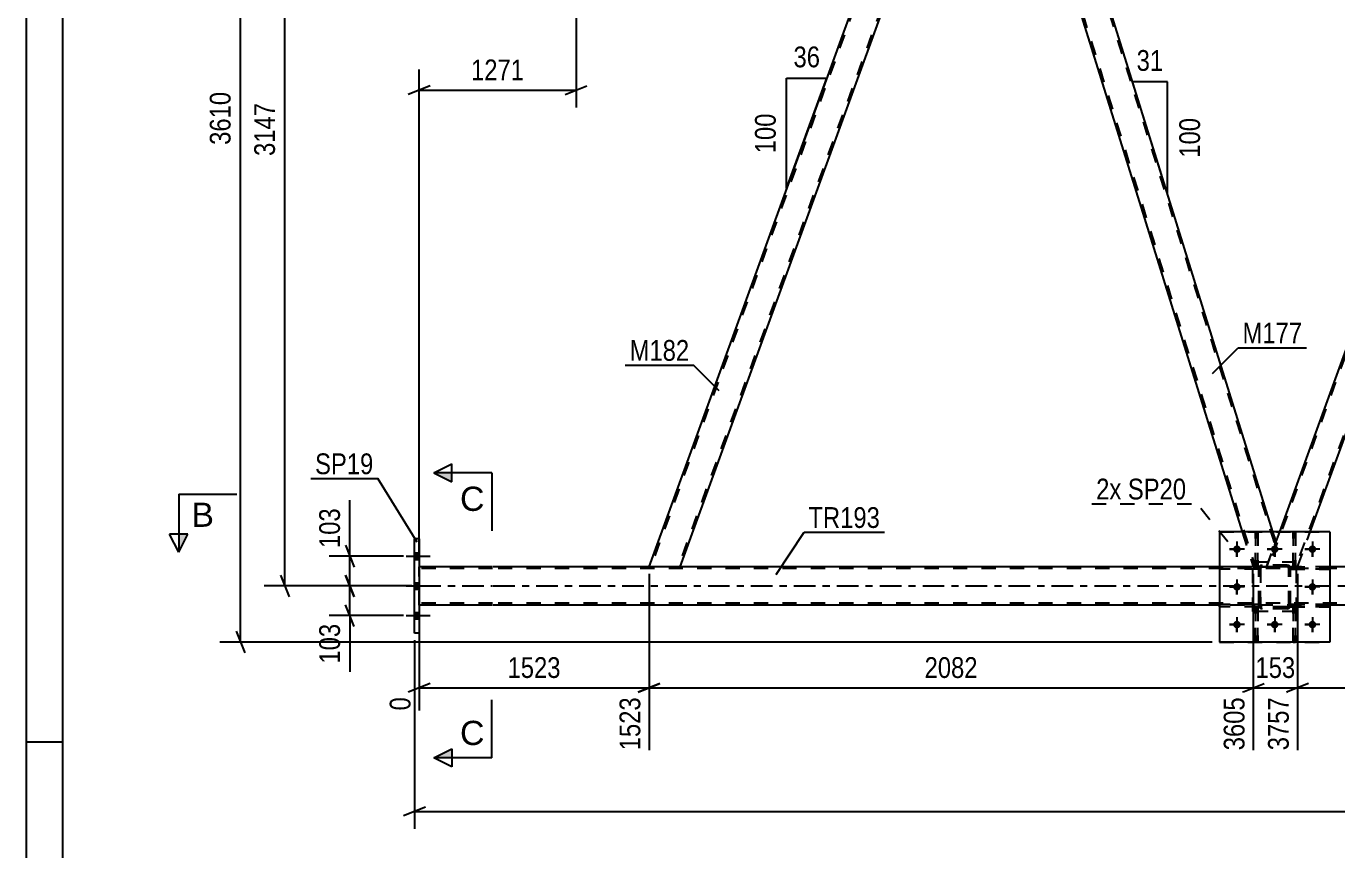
# Model space of a CAD drawing. Header units: millimetres. Extents: x 0 to 841, y 0 to 594.
# Drawn here: x 0 to 180.7, y 283.2 to 396.7 of the extents above; entities that cross this region are included whole.
import ezdxf

# ---------------------------------------------------------------- set-up
doc = ezdxf.new("R2010")
doc.units = ezdxf.units.MM
doc.linetypes.add('DXK_LINE_DOT2', pattern=[3.9198, 1.9599, -1.9599])
doc.linetypes.add('DXK_LINE_DOT3', pattern=[5.9187, 2.979, -0.9799, 0.9799, -0.9799])
doc.styles.add('Arial', font='ARIAL.TTF', dxfattribs={"height": 0.2})
doc.styles.add('Arial Narrow', font='ARIALN.TTF', dxfattribs={"height": 0.2})

# ---------------------------------------------------------------- blocks, each defined once
blk = doc.blocks.new('Unknown-318884321-1135')
at = {"color": 5, "linetype": 'Continuous'}
for p, q in [((0, 594), (0, 0)), ((5, 589), (5, 5)), ((5, 298), (0, 298))]:
    blk.add_line(p, q, dxfattribs=at)
blk = doc.blocks.new('Bolt-318884321-4094 - 3831')
at = {"linetype": 'Continuous'}
for points in [[(54.17, 323.19), (54.17, 324.07), (53.53, 324.07), (53.53, 323.19)], [(54.17, 323.19), (54.17, 324.07), (53.53, 324.07), (53.53, 323.19)], [(54.17, 323.19), (54.17, 324.07), (53.53, 324.07), (53.53, 323.19)], [(54.17, 319.09), (54.17, 319.97), (53.53, 319.97), (53.53, 319.09)], [(54.17, 319.09), (54.17, 319.97), (53.53, 319.97), (53.53, 319.09)], [(54.17, 314.99), (54.17, 315.87), (53.53, 315.87), (53.53, 314.99)], [(54.17, 314.99), (54.17, 315.87), (53.53, 315.87), (53.53, 314.99)], [(54.17, 314.99), (54.17, 315.87), (53.53, 315.87), (53.53, 314.99)]]:
    blk.add_hatch(color=1, dxfattribs=at).paths.add_polyline_path(points)
at = {"color": 1, "linetype": 'Continuous'}
for p, q in [((52.37, 323.63), (55.69, 323.63)), ((52.37, 323.63), (55.69, 323.63)), ((52.37, 323.63), (55.69, 323.63)), ((53.53, 324.07), (54.17, 324.07)), ((53.53, 324.07), (54.17, 324.07)), ((53.53, 324.07), (54.17, 324.07)), ((53.53, 323.19), (54.17, 323.19)), ((53.53, 323.19), (54.17, 323.19)), ((53.53, 323.19), (54.17, 323.19)), ((53.53, 319.97), (54.17, 319.97)), ((53.53, 319.97), (54.17, 319.97)), ((52.37, 319.53), (55.69, 319.53)), ((52.37, 319.53), (55.69, 319.53)), ((53.53, 319.09), (54.17, 319.09)), ((53.53, 319.09), (54.17, 319.09)), ((52.37, 315.43), (55.69, 315.43)), ((52.37, 315.43), (55.69, 315.43)), ((52.37, 315.43), (55.69, 315.43)), ((53.53, 315.87), (54.17, 315.87)), ((53.53, 315.87), (54.17, 315.87)), ((53.53, 315.87), (54.17, 315.87)), ((53.53, 314.99), (54.17, 314.99)), ((53.53, 314.99), (54.17, 314.99)), ((53.53, 314.99), (54.17, 314.99))]:
    blk.add_line(p, q, dxfattribs=at)
blk = doc.blocks.new('Part-318884321-4139 - 3831')
at = {"color": 7, "linetype": 'DXK_LINE_DOT2'}
for p, q in [((175.1, 322.79), (169.1, 322.79)), ((169.1, 315.99), (169.1, 322.79)), ((175.1, 315.99), (175.1, 322.79)), ((175.1, 315.99), (169.1, 315.99))]:
    blk.add_line(p, q, dxfattribs=at)
blk = doc.blocks.new('Part-318884321-3853 - 3831')
at = {"color": 7, "linetype": 'DXK_LINE_DOT2'}
for p, q in [((175.1, 322.79), (169.1, 322.79)), ((169.1, 315.99), (169.1, 322.79)), ((175.1, 315.99), (175.1, 322.79)), ((175.1, 315.99), (169.1, 315.99))]:
    blk.add_line(p, q, dxfattribs=at)
blk = doc.blocks.new('Part-318884321-4103 - 3831')
at = {"color": 7, "linetype": 'DXK_LINE_DOT2'}
for p, q in [((169.9, 316.95), (164.5, 316.95)), ((164.5, 316.63), (164.5, 316.95)), ((169.9, 316.63), (164.5, 316.63)), ((169.3, 316.63), (169.3, 316.95)), ((169.9, 316.95), (169.9, 316.63))]:
    blk.add_line(p, q, dxfattribs=at)
blk = doc.blocks.new('Part-318884321-4102 - 3831')
at = {"color": 7, "linetype": 'DXK_LINE_DOT2'}
for p, q in [((174.3, 321.83), (174.3, 322.15)), ((174.3, 322.15), (179.7, 322.15)), ((179.7, 321.83), (174.3, 321.83)), ((174.9, 321.83), (174.9, 322.15)), ((179.7, 322.15), (179.7, 321.83))]:
    blk.add_line(p, q, dxfattribs=at)
blk = doc.blocks.new('Part-318884321-4234 - 3831')
at = {"color": 7, "linetype": 'DXK_LINE_DOT2'}
for p, q in [((174.65, 326.99), (174.65, 322.15)), ((174.97, 326.99), (174.65, 326.99)), ((174.97, 322.15), (174.97, 326.99)), ((174.65, 322.75), (174.97, 322.75)), ((174.65, 322.15), (174.97, 322.15))]:
    blk.add_line(p, q, dxfattribs=at)
blk = doc.blocks.new('Part-318884321-4121 - 3831')
at = {"color": 7, "linetype": 'DXK_LINE_DOT2'}
for p, q in [((169.9, 316.95), (164.5, 316.95)), ((164.5, 316.95), (164.5, 316.63)), ((169.9, 316.63), (164.5, 316.63)), ((169.3, 316.63), (169.3, 316.95)), ((169.9, 316.63), (169.9, 316.95))]:
    blk.add_line(p, q, dxfattribs=at)
blk = doc.blocks.new('Part-318884321-4235 - 3831')
at = {"color": 7, "linetype": 'DXK_LINE_DOT2'}
for p, q in [((169.45, 326.99), (169.45, 322.15)), ((169.77, 326.99), (169.45, 326.99)), ((169.77, 322.15), (169.77, 326.99)), ((169.45, 322.75), (169.77, 322.75)), ((169.45, 322.15), (169.77, 322.15))]:
    blk.add_line(p, q, dxfattribs=at)
blk = doc.blocks.new('Part-318884321-4061 - 3831')
at = {"color": 7, "linetype": 'DXK_LINE_DOT2'}
for p, q in [((169.9, 322.15), (164.5, 322.15)), ((164.5, 321.83), (164.5, 322.15)), ((169.9, 321.83), (164.5, 321.83)), ((169.3, 321.83), (169.3, 322.15)), ((169.9, 322.15), (169.9, 321.83))]:
    blk.add_line(p, q, dxfattribs=at)
blk = doc.blocks.new('Bolt-318884321-4065 - 3831')
at = {"linetype": 'Continuous'}
for points in [[(167.42, 324.59, -1), (166.38, 324.59, -1)], [(172.62, 324.59, -1), (171.58, 324.59, -1)], [(177.82, 324.59, -1), (176.78, 324.59, -1)], [(167.42, 319.39, -1), (166.38, 319.39, -1)], [(177.82, 319.39, -1), (176.78, 319.39, -1)], [(167.42, 314.19, -1), (166.38, 314.19, -1)], [(172.62, 314.19, -1), (171.58, 314.19, -1)], [(177.82, 314.19, -1), (176.78, 314.19, -1)]]:
    blk.add_hatch(color=1, dxfattribs=at).paths.add_polyline_path(points)
at = {"color": 1, "linetype": 'Continuous'}
for p, q in [((166.9, 325.63), (166.9, 323.55)), ((172.1, 325.63), (172.1, 323.55)), ((177.3, 325.63), (177.3, 323.55)), ((167.94, 324.59), (165.86, 324.59)), ((173.14, 324.59), (171.06, 324.59)), ((178.34, 324.59), (176.26, 324.59)), ((166.9, 320.43), (166.9, 318.35)), ((177.3, 320.43), (177.3, 318.35)), ((167.94, 319.39), (165.86, 319.39)), ((178.34, 319.39), (176.26, 319.39)), ((166.9, 315.23), (166.9, 313.15)), ((172.1, 315.23), (172.1, 313.15)), ((177.3, 315.23), (177.3, 313.15)), ((167.94, 314.19), (165.86, 314.19)), ((173.14, 314.19), (171.06, 314.19)), ((178.34, 314.19), (176.26, 314.19))]:
    blk.add_line(p, q, dxfattribs=at)
blk = doc.blocks.new('Bolt-318884321-4066 - 3831')
at = {"color": 1, "linetype": 'Continuous'}
for p, q in [((166.9, 325.63), (166.9, 324.94)), ((172.1, 325.63), (172.1, 324.94)), ((177.3, 325.63), (177.3, 324.94)), ((165.86, 324.59), (166.55, 324.59)), ((166.9, 323.55), (166.9, 324.24)), ((167.94, 324.59), (167.25, 324.59)), ((171.06, 324.59), (171.75, 324.59)), ((172.1, 323.55), (172.1, 324.24)), ((173.14, 324.59), (172.45, 324.59)), ((176.26, 324.59), (176.95, 324.59)), ((177.3, 323.55), (177.3, 324.24)), ((178.34, 324.59), (177.65, 324.59)), ((166.9, 320.43), (166.9, 319.74)), ((177.3, 320.43), (177.3, 319.74)), ((165.86, 319.39), (166.55, 319.39)), ((166.9, 318.35), (166.9, 319.04)), ((167.94, 319.39), (167.25, 319.39)), ((176.26, 319.39), (176.95, 319.39)), ((177.3, 318.35), (177.3, 319.04)), ((178.34, 319.39), (177.65, 319.39)), ((166.9, 315.23), (166.9, 314.54)), ((172.1, 315.23), (172.1, 314.54)), ((177.3, 315.23), (177.3, 314.54)), ((165.86, 314.19), (166.55, 314.19)), ((166.9, 313.15), (166.9, 313.84)), ((167.94, 314.19), (167.25, 314.19)), ((171.06, 314.19), (171.75, 314.19)), ((172.1, 313.15), (172.1, 313.84)), ((173.14, 314.19), (172.45, 314.19)), ((176.26, 314.19), (176.95, 314.19)), ((177.3, 313.15), (177.3, 313.84)), ((178.34, 314.19), (177.65, 314.19))]:
    blk.add_line(p, q, dxfattribs=at)
blk = doc.blocks.new('Part-318884321-4071 - 3831')
at = {"color": 7, "linetype": 'DXK_LINE_DOT2'}
for p, q in [((169.9, 321.91), (169.94, 322.09)), ((169.94, 322.09), (169.9, 321.91)), ((169.9, 316.87), (169.9, 321.91)), ((169.9, 321.91), (169.9, 321.91)), ((169.9, 316.87), (169.9, 321.91)), ((170.14, 321.91), (170.16, 322)), ((170.16, 322), (170.14, 321.91)), ((170.14, 316.87), (170.14, 321.91)), ((170.14, 321.91), (170.14, 321.91)), ((170.14, 321.91), (170.14, 316.87)), ((170.16, 322), (170.21, 322.08)), ((170.21, 322.08), (170.16, 322)), ((170.2, 322.35), (170.38, 322.39)), ((170.38, 322.39), (170.2, 322.35)), ((170.21, 322.08), (170.29, 322.13)), ((170.29, 322.13), (170.21, 322.08)), ((170.29, 322.13), (170.38, 322.15)), ((170.38, 322.15), (170.29, 322.13)), ((173.82, 322.39), (170.38, 322.39)), ((173.82, 322.15), (170.38, 322.15)), ((173.82, 322.39), (174, 322.35)), ((174, 322.35), (173.82, 322.39)), ((173.91, 322.13), (173.82, 322.15)), ((173.99, 322.08), (173.91, 322.13)), ((173.99, 322.08), (174.04, 322)), ((174.04, 322), (174.06, 321.91)), ((174.04, 322), (174.06, 321.91)), ((174.06, 316.87), (174.06, 321.91)), ((174.06, 321.91), (174.06, 321.91)), ((174.06, 316.87), (174.06, 321.91)), ((174.26, 322.09), (174.3, 321.91)), ((174.3, 321.91), (174.26, 322.09)), ((174.3, 316.87), (174.3, 321.91)), ((174.3, 321.91), (174.3, 321.91)), ((174.3, 316.87), (174.3, 321.91)), ((169.9, 316.87), (169.9, 316.87)), ((169.94, 316.69), (169.9, 316.87)), ((169.9, 316.87), (169.94, 316.69)), ((170.14, 316.87), (170.14, 316.87)), ((170.16, 316.78), (170.14, 316.87)), ((170.16, 316.78), (170.14, 316.87)), ((170.21, 316.7), (170.16, 316.78)), ((170.38, 316.39), (170.2, 316.43)), ((170.2, 316.43), (170.38, 316.39)), ((170.29, 316.65), (170.21, 316.7)), ((170.38, 316.63), (170.29, 316.65)), ((173.82, 316.63), (170.38, 316.63)), ((173.82, 316.39), (170.38, 316.39)), ((173.91, 316.65), (173.82, 316.63)), ((173.82, 316.63), (173.91, 316.65)), ((174, 316.43), (173.82, 316.39)), ((173.82, 316.39), (174, 316.43)), ((173.99, 316.7), (173.91, 316.65)), ((173.91, 316.65), (173.99, 316.7)), ((174.04, 316.78), (173.99, 316.7)), ((173.99, 316.7), (174.04, 316.78)), ((174.06, 316.87), (174.04, 316.78)), ((174.04, 316.78), (174.06, 316.87)), ((174.06, 316.87), (174.06, 316.87)), ((174.3, 316.87), (174.26, 316.69)), ((174.26, 316.69), (174.3, 316.87)), ((174.3, 316.87), (174.3, 316.87))]:
    blk.add_line(p, q, dxfattribs=at)
at = {"color": 7, "linetype": 'DXK_LINE_DOT3'}
blk.add_line((172.1, 319.39), (172.1, 319.39), dxfattribs=at)
at = {"color": 7, "linetype": 'DXK_LINE_DOT2'}
for centre, start, end in [((170.38, 321.91), 112.5, 157.5), ((170.38, 321.91), 112.5, 157.5), ((173.82, 321.91), 22.5, 67.5), ((173.82, 321.91), 22.5, 67.5), ((170.38, 316.87), 202.5, 247.5), ((170.38, 316.87), 202.5, 247.5), ((173.82, 316.87), 292.5, 337.5), ((173.82, 316.87), 292.5, 337.5)]:
    blk.add_arc(centre, 0.48, start, end, dxfattribs=at)
blk = doc.blocks.new('Part-318884321-4073 - 3831')
at = {"color": 7, "linetype": 'DXK_LINE_DOT2'}
for p, q in [((174.3, 316.63), (174.3, 316.95)), ((174.3, 316.95), (179.7, 316.95)), ((179.7, 316.63), (174.3, 316.63)), ((174.9, 316.63), (174.9, 316.95)), ((179.7, 316.95), (179.7, 316.63))]:
    blk.add_line(p, q, dxfattribs=at)
blk = doc.blocks.new('Part-318884321-4078 - 3831')
at = {"color": 7, "linetype": 'DXK_LINE_DOT2'}
for p, q in [((169.9, 322.15), (164.5, 322.15)), ((164.5, 322.15), (164.5, 321.83)), ((169.9, 321.83), (164.5, 321.83)), ((169.3, 321.83), (169.3, 322.15)), ((169.9, 321.83), (169.9, 322.15))]:
    blk.add_line(p, q, dxfattribs=at)
blk = doc.blocks.new('Part-318884321-4083 - 3831')
at = {"color": 2, "linetype": 'Continuous'}
for p, q in [((179.7, 326.99), (164.5, 326.99)), ((164.5, 326.99), (164.5, 311.79)), ((179.7, 326.99), (179.7, 311.79)), ((179.7, 311.79), (164.5, 311.79))]:
    blk.add_line(p, q, dxfattribs=at)
blk = doc.blocks.new('Part-318884321-4086 - 3831')
at = {"color": 7, "linetype": 'DXK_LINE_DOT2'}
for p, q in [((174.65, 322.15), (174.65, 326.99)), ((174.65, 326.99), (174.97, 326.99)), ((174.97, 326.99), (174.97, 322.15)), ((174.65, 322.75), (174.97, 322.75)), ((174.97, 322.15), (174.65, 322.15))]:
    blk.add_line(p, q, dxfattribs=at)
blk = doc.blocks.new('Part-318884321-4091 - 3831')
at = {"color": 2, "linetype": 'Continuous'}
for p, q in [((85.85, 322.17), (129.97, 443.39)), ((129.97, 443.39), (133.71, 443.39)), ((133.71, 443.39), (134.23, 443.39)), ((132.68, 439.14), (90.11, 322.17))]:
    blk.add_line(p, q, dxfattribs=at)
at = {"color": 7, "linetype": 'DXK_LINE_DOT2'}
for p, q in [((130.22, 443.39), (86.1, 322.17)), ((133.97, 443.39), (89.85, 322.17)), ((134.23, 443.39), (132.68, 439.14)), ((90.11, 322.17), (85.85, 322.17))]:
    blk.add_line(p, q, dxfattribs=at)
blk = doc.blocks.new('Part-318884321-4109 - 3831')
at = {"color": 7, "linetype": 'DXK_LINE_DOT2'}
for p, q in [((169.45, 322.15), (169.45, 326.99)), ((169.45, 326.99), (169.77, 326.99)), ((169.77, 326.99), (169.77, 322.15)), ((169.45, 322.75), (169.77, 322.75)), ((169.77, 322.15), (169.45, 322.15))]:
    blk.add_line(p, q, dxfattribs=at)
blk = doc.blocks.new('Part-318884321-4112 - 3831')
at = {"color": 7, "linetype": 'DXK_LINE_DOT2'}
for p, q in [((174.65, 311.79), (174.65, 316.63)), ((174.65, 316.63), (174.97, 316.63)), ((174.97, 316.63), (174.97, 311.79)), ((174.65, 316.03), (174.97, 316.03)), ((174.97, 311.79), (174.65, 311.79))]:
    blk.add_line(p, q, dxfattribs=at)
blk = doc.blocks.new('Part-318884321-4115 - 3831')
at = {"color": 7, "linetype": 'DXK_LINE_DOT2'}
for p, q in [((169.45, 311.79), (169.45, 316.63)), ((169.45, 316.63), (169.77, 316.63)), ((169.77, 316.63), (169.77, 311.79)), ((169.45, 316.03), (169.77, 316.03)), ((169.77, 311.79), (169.45, 311.79))]:
    blk.add_line(p, q, dxfattribs=at)
blk = doc.blocks.new('Part-318884321-4118 - 3831')
at = {"color": 7, "linetype": 'DXK_LINE_DOT2'}
for p, q in [((179.7, 322.15), (174.3, 322.15)), ((174.3, 322.15), (174.3, 321.83)), ((174.3, 321.83), (179.7, 321.83)), ((174.9, 321.83), (174.9, 322.15)), ((179.7, 321.83), (179.7, 322.15))]:
    blk.add_line(p, q, dxfattribs=at)
blk = doc.blocks.new('Part-318884321-4138 - 3831')
at = {"color": 2, "linetype": 'Continuous'}
for p, q in [((54.17, 326.03), (53.53, 326.03)), ((53.53, 313.03), (53.53, 326.03)), ((54.17, 326.03), (54.17, 313.03)), ((54.17, 313.03), (53.53, 313.03))]:
    blk.add_line(p, q, dxfattribs=at)
blk = doc.blocks.new('Part-318884321-4140 - 3831')
at = {"color": 7, "linetype": 'DXK_LINE_DOT2'}
for p, q in [((169.9, 321.91), (169.94, 322.09)), ((169.94, 322.09), (169.9, 321.91)), ((169.9, 316.87), (169.9, 321.91)), ((169.9, 321.91), (169.9, 321.91)), ((169.9, 316.87), (169.9, 321.91)), ((170.14, 321.91), (170.16, 322)), ((170.16, 322), (170.14, 321.91)), ((170.14, 316.87), (170.14, 321.91)), ((170.14, 321.91), (170.14, 321.91)), ((170.14, 321.91), (170.14, 316.87)), ((170.16, 322), (170.21, 322.08)), ((170.21, 322.08), (170.16, 322)), ((170.2, 322.35), (170.38, 322.39)), ((170.38, 322.39), (170.2, 322.35)), ((170.21, 322.08), (170.29, 322.13)), ((170.29, 322.13), (170.21, 322.08)), ((170.38, 322.15), (170.29, 322.13)), ((173.82, 322.39), (170.38, 322.39)), ((173.82, 322.15), (170.38, 322.15)), ((173.82, 322.39), (174, 322.35)), ((174, 322.35), (173.82, 322.39)), ((173.91, 322.13), (173.82, 322.15)), ((173.91, 322.13), (173.99, 322.08)), ((173.99, 322.08), (174.04, 322)), ((174.04, 322), (173.99, 322.08)), ((174.04, 322), (174.06, 321.91)), ((174.06, 321.91), (174.04, 322)), ((174.06, 316.87), (174.06, 321.91)), ((174.06, 321.91), (174.06, 321.91)), ((174.06, 316.87), (174.06, 321.91)), ((174.26, 322.09), (174.3, 321.91)), ((174.3, 321.91), (174.26, 322.09)), ((174.3, 316.87), (174.3, 321.91)), ((174.3, 321.91), (174.3, 321.91)), ((174.3, 316.87), (174.3, 321.91)), ((169.9, 316.87), (169.9, 316.87)), ((169.94, 316.69), (169.9, 316.87)), ((169.9, 316.87), (169.94, 316.69)), ((170.14, 316.87), (170.14, 316.87)), ((170.16, 316.78), (170.14, 316.87)), ((170.14, 316.87), (170.16, 316.78)), ((170.21, 316.7), (170.16, 316.78)), ((170.16, 316.78), (170.21, 316.7)), ((170.38, 316.39), (170.2, 316.43)), ((170.2, 316.43), (170.38, 316.39)), ((170.29, 316.65), (170.21, 316.7)), ((170.38, 316.63), (170.29, 316.65)), ((173.82, 316.63), (170.38, 316.63)), ((173.82, 316.39), (170.38, 316.39)), ((173.91, 316.65), (173.82, 316.63)), ((174, 316.43), (173.82, 316.39)), ((173.82, 316.39), (174, 316.43)), ((173.99, 316.7), (173.91, 316.65)), ((173.91, 316.65), (173.99, 316.7)), ((174.04, 316.78), (173.99, 316.7)), ((173.99, 316.7), (174.04, 316.78)), ((174.06, 316.87), (174.04, 316.78)), ((174.04, 316.78), (174.06, 316.87)), ((174.06, 316.87), (174.06, 316.87)), ((174.3, 316.87), (174.26, 316.69)), ((174.26, 316.69), (174.3, 316.87)), ((174.3, 316.87), (174.3, 316.87))]:
    blk.add_line(p, q, dxfattribs=at)
at = {"color": 7, "linetype": 'DXK_LINE_DOT3'}
blk.add_line((172.1, 319.39), (172.1, 319.39), dxfattribs=at)
at = {"color": 7, "linetype": 'DXK_LINE_DOT2'}
for centre, start, end in [((170.38, 321.91), 112.5, 157.5), ((170.38, 321.91), 112.5, 157.5), ((173.82, 321.91), 22.5, 67.5), ((173.82, 321.91), 22.5, 67.5), ((170.38, 316.87), 202.5, 247.5), ((170.38, 316.87), 202.5, 247.5), ((173.82, 316.87), 292.5, 337.5), ((173.82, 316.87), 292.5, 337.5)]:
    blk.add_arc(centre, 0.48, start, end, dxfattribs=at)
blk = doc.blocks.new('Part-318884321-4152 - 3831')
at = {"color": 2, "linetype": 'Continuous'}
for p, q in [((64.29, 322.17), (54.17, 322.17)), ((164.5, 322.17), (64.39, 322.17)), ((334.77, 322.17), (179.7, 322.17)), ((64.29, 316.89), (54.17, 316.89)), ((164.5, 316.89), (64.39, 316.89)), ((334.77, 316.89), (179.7, 316.89))]:
    blk.add_line(p, q, dxfattribs=at)
at = {"color": 7, "linetype": 'DXK_LINE_DOT2'}
for p, q in [((54.17, 316.89), (54.17, 322.17)), ((64.29, 321.93), (54.17, 321.93)), ((745.13, 321.93), (64.39, 321.93)), ((179.7, 322.17), (164.5, 322.17)), ((64.29, 317.13), (54.17, 317.13)), ((745.13, 317.13), (64.39, 317.13)), ((179.7, 316.89), (164.5, 316.89))]:
    blk.add_line(p, q, dxfattribs=at)
at = {"color": 7, "linetype": 'DXK_LINE_DOT3'}
for p, q in [((54.17, 319.53), (64.29, 319.53)), ((64.39, 319.53), (745.13, 319.53))]:
    blk.add_line(p, q, dxfattribs=at)
blk = doc.blocks.new('Part-318884321-4174 - 3831')
at = {"color": 7, "linetype": 'DXK_LINE_DOT2'}
for p, q in [((174.97, 316.63), (174.65, 316.63)), ((174.65, 316.63), (174.65, 311.79)), ((174.97, 311.79), (174.97, 316.63)), ((174.65, 316.03), (174.97, 316.03)), ((174.65, 311.79), (174.97, 311.79))]:
    blk.add_line(p, q, dxfattribs=at)
blk = doc.blocks.new('Part-318884321-4175 - 3831')
at = {"color": 7, "linetype": 'DXK_LINE_DOT2'}
for p, q in [((169.77, 316.63), (169.45, 316.63)), ((169.45, 316.63), (169.45, 311.79)), ((169.77, 311.79), (169.77, 316.63)), ((169.45, 316.03), (169.77, 316.03)), ((169.45, 311.79), (169.77, 311.79))]:
    blk.add_line(p, q, dxfattribs=at)
blk = doc.blocks.new('Part-318884321-4185 - 3831')
at = {"color": 7, "linetype": 'DXK_LINE_DOT2'}
for p, q in [((164.5, 326.99), (179.7, 326.99)), ((164.5, 326.99), (164.5, 311.79)), ((179.7, 326.99), (179.7, 311.79)), ((164.5, 311.79), (179.7, 311.79))]:
    blk.add_line(p, q, dxfattribs=at)
blk = doc.blocks.new('Part-318884321-4195 - 3831')
at = {"color": 2, "linetype": 'Continuous'}
for p, q in [((134.23, 443.39), (132.68, 439.14)), ((135.54, 443.39), (134.23, 443.39)), ((135.54, 443.39), (171.82, 326.99)), ((132.68, 439.14), (167.63, 326.99))]:
    blk.add_line(p, q, dxfattribs=at)
at = {"color": 7, "linetype": 'DXK_LINE_DOT2'}
for p, q in [((135.29, 443.39), (172.11, 325.26)), ((132.68, 439.14), (132.68, 439.14)), ((132.81, 439.51), (169.39, 322.17)), ((167.63, 326.99), (169.14, 322.17)), ((170.98, 322.17), (172.25, 325.64)), ((171.82, 326.99), (172.25, 325.64)), ((169.14, 322.17), (170.98, 322.17))]:
    blk.add_line(p, q, dxfattribs=at)
blk = doc.blocks.new('Part-318884321-4200 - 3831')
at = {"color": 7, "linetype": 'DXK_LINE_DOT2'}
for p, q in [((215.36, 443.39), (171.24, 322.17)), ((219.1, 443.39), (174.98, 322.17)), ((219.36, 443.39), (217.81, 439.14)), ((172.74, 326.99), (170.98, 322.17)), ((175.24, 322.17), (177, 326.99)), ((175.24, 322.17), (170.98, 322.17))]:
    blk.add_line(p, q, dxfattribs=at)
at = {"color": 2, "linetype": 'Continuous'}
for p, q in [((215.1, 443.39), (172.74, 326.99)), ((215.1, 443.39), (218.85, 443.39)), ((218.85, 443.39), (219.36, 443.39)), ((177, 326.99), (217.81, 439.14))]:
    blk.add_line(p, q, dxfattribs=at)
blk = doc.blocks.new('Part-318884321-4241 - 3831')
at = {"color": 7, "linetype": 'DXK_LINE_DOT2'}
for p, q in [((179.7, 316.95), (174.3, 316.95)), ((174.3, 316.95), (174.3, 316.63)), ((174.3, 316.63), (179.7, 316.63)), ((174.9, 316.63), (174.9, 316.95)), ((179.7, 316.63), (179.7, 316.95))]:
    blk.add_line(p, q, dxfattribs=at)
blk = doc.blocks.new('StraightDimension-318884321-21949 - 3831')
at = {"color": 7, "linetype": 'Continuous'}
for p, q in [((85.85, 321.17), (85.85, 296.87)), ((54.17, 315.89), (54.17, 302.36)), ((55.67, 306.09), (52.67, 304.89)), ((54.17, 305.49), (85.85, 305.49)), ((84.35, 304.89), (87.35, 306.09))]:
    blk.add_line(p, q, dxfattribs=at)
at = {"color": 0}
blk.add_wipeout([(74.26, 306.24), (74.26, 310.44), (65.75, 310.44), (65.75, 306.24)], dxfattribs=at)
at = {"color": 0, "linetype": 'Continuous'}
for points in [[(53.57, 304.79), (49.37, 304.79), (49.37, 301.76), (53.57, 301.76)], [(85.25, 304.79), (81.05, 304.79), (81.05, 296.27), (85.25, 296.27)]]:
    blk.add_wipeout(points, dxfattribs=at)
at = {"color": 3, "style": 'Arial Narrow'}
blk.add_text('1523', height=2.863, dxfattribs=at).set_placement((66.35, 306.84))
at = {"color": 3, "linetype": 'Continuous', "style": 'Arial Narrow'}
for s, height, p in [('0', 2.86, (52.97, 302.36)), ('1523', 2.863, (84.65, 296.87))]:
    blk.add_text(s, height=height, rotation=90.0002, dxfattribs=at).set_placement(p)
blk = doc.blocks.new('StraightDimension-318884321-21947 - 3831')
at = {"color": 7, "linetype": 'Continuous'}
for p, q in [((169.14, 321.17), (169.14, 296.87)), ((175.24, 321.17), (175.24, 296.87)), ((167.64, 304.89), (170.64, 306.09)), ((169.14, 305.49), (175.24, 305.49)), ((176.74, 306.09), (173.74, 304.89))]:
    blk.add_line(p, q, dxfattribs=at)
at = {"color": 0}
blk.add_wipeout([(175.53, 306.24), (175.53, 310.44), (168.85, 310.44), (168.85, 306.24)], dxfattribs=at)
at = {"color": 0, "linetype": 'Continuous'}
blk.add_wipeout([(174.64, 304.79), (170.44, 304.79), (170.44, 296.27), (174.64, 296.27)], dxfattribs=at)
at = {"color": 3, "style": 'Arial Narrow'}
blk.add_text('153', height=2.863, dxfattribs=at).set_placement((169.45, 306.84))
at = {"color": 3, "linetype": 'Continuous', "style": 'Arial Narrow'}
blk.add_text('3757', height=2.863, rotation=90.0002, dxfattribs=at).set_placement((174.04, 296.87))
blk = doc.blocks.new('StraightDimension-318884321-21946 - 3831')
at = {"color": 7, "linetype": 'Continuous'}
for p, q in [((175.24, 321.17), (175.24, 296.87)), ((254.27, 321.17), (254.27, 296.87)), ((176.74, 306.09), (173.74, 304.89)), ((175.24, 305.49), (254.27, 305.49)), ((252.77, 304.89), (255.77, 306.09))]:
    blk.add_line(p, q, dxfattribs=at)
at = {"color": 0}
blk.add_wipeout([(219.01, 306.24), (219.01, 310.44), (210.5, 310.44), (210.5, 306.24)], dxfattribs=at)
at = {"color": 0, "linetype": 'Continuous'}
blk.add_wipeout([(253.67, 304.79), (249.47, 304.79), (249.47, 296.27), (253.67, 296.27)], dxfattribs=at)
at = {"color": 3, "style": 'Arial Narrow'}
blk.add_text('1976', height=2.863, dxfattribs=at).set_placement((211.1, 306.84))
at = {"color": 3, "linetype": 'Continuous', "style": 'Arial Narrow'}
blk.add_text('5733', height=2.863, rotation=90.0002, dxfattribs=at).set_placement((253.07, 296.87))
blk = doc.blocks.new('AngleDimension-318884321-22249 - 3831')
at = {"color": 7, "linetype": 'Continuous'}
for p, q in [((104.82, 389.52), (110.36, 389.52)), ((104.82, 374.3), (110.36, 389.52)), ((104.82, 374.3), (104.82, 389.52)), ((107.49, 381.62), (110.36, 389.52))]:
    blk.add_line(p, q, dxfattribs=at)
at = {"color": 0}
for points in [[(110.02, 390.42), (110.02, 394.62), (105.17, 394.62), (105.17, 390.42)], [(103.92, 385.25), (99.72, 385.25), (99.72, 378.57), (103.92, 378.57)]]:
    blk.add_wipeout(points, dxfattribs=at)
at = {"color": 3, "style": 'Arial Narrow'}
blk.add_text('36', height=2.863, dxfattribs=at).set_placement((105.77, 391.02))
blk.add_text('100', height=2.863, rotation=90.0002, dxfattribs=at).set_placement((103.32, 379.17))
blk = doc.blocks.new('StraightDimension-318884321-4956 - 3831')
at = {"color": 7, "linetype": 'Continuous'}
for p, q in [((44, 321.03), (45.2, 318.03)), ((52.02, 319.53), (41.75, 319.53)), ((44.6, 315.43), (44.6, 319.53)), ((45.2, 313.93), (44, 316.93)), ((52.02, 315.43), (41.75, 315.43))]:
    blk.add_line(p, q, dxfattribs=at)
at = {"color": 0}
blk.add_wipeout([(43.85, 314.9), (39.65, 314.9), (39.65, 308.22), (43.85, 308.22)], dxfattribs=at)
at = {"color": 7, "linetype": 'Continuous'}
blk.add_line((44.6, 315.43), (44.6, 307.69), dxfattribs=at)
blk.add_line((44.6, 315.43), (44.6, 307.69), dxfattribs=at)
at = {"color": 3, "style": 'Arial Narrow'}
blk.add_text('103', height=2.863, rotation=90.0002, dxfattribs=at).set_placement((43.25, 308.82))
blk = doc.blocks.new('StraightDimension-318884321-21885 - 3831')
at = {"color": 7, "linetype": 'Continuous'}
for p, q in [((36.24, 443.89), (35.04, 446.89)), ((74.79, 445.39), (32.79, 445.39)), ((35.64, 319.53), (35.64, 445.39)), ((35.04, 321.03), (36.24, 318.03)), ((53.17, 319.53), (32.79, 319.53))]:
    blk.add_line(p, q, dxfattribs=at)
at = {"color": 0}
blk.add_wipeout([(34.89, 386.71), (30.69, 386.71), (30.69, 378.2), (34.89, 378.2)], dxfattribs=at)
at = {"color": 3, "style": 'Arial Narrow'}
blk.add_text('3147', height=2.863, rotation=90.0002, dxfattribs=at).set_placement((34.29, 378.8))
blk = doc.blocks.new('StraightDimension-318884321-4966 - 3831')
at = {"color": 7, "linetype": 'Continuous'}
for p, q in [((52.02, 323.63), (41.75, 323.63)), ((44, 325.13), (45.2, 322.13)), ((44.6, 319.53), (44.6, 323.63)), ((45.2, 318.03), (44, 321.03)), ((52.02, 319.53), (41.75, 319.53))]:
    blk.add_line(p, q, dxfattribs=at)
at = {"color": 0}
blk.add_wipeout([(43.85, 330.84), (39.65, 330.84), (39.65, 324.15), (43.85, 324.15)], dxfattribs=at)
at = {"color": 7, "linetype": 'Continuous'}
blk.add_line((44.6, 323.63), (44.6, 331.36), dxfattribs=at)
blk.add_line((44.6, 323.63), (44.6, 331.36), dxfattribs=at)
at = {"color": 3, "style": 'Arial Narrow'}
blk.add_text('103', height=2.863, rotation=90.0002, dxfattribs=at).set_placement((43.25, 324.75))
blk = doc.blocks.new('StraightDimension-318884321-21893 - 3831')
at = {"color": 7, "linetype": 'Continuous'}
for p, q in [((30.12, 454.69), (28.92, 457.69)), ((77.34, 456.19), (26.67, 456.19)), ((29.52, 311.79), (29.52, 456.19)), ((28.92, 313.29), (30.12, 310.29)), ((163.5, 311.79), (26.67, 311.79))]:
    blk.add_line(p, q, dxfattribs=at)
at = {"color": 0}
blk.add_wipeout([(28.77, 388.25), (24.57, 388.25), (24.57, 379.73), (28.77, 379.73)], dxfattribs=at)
at = {"color": 3, "style": 'Arial Narrow'}
blk.add_text('3610', height=2.863, rotation=90.0002, dxfattribs=at).set_placement((28.17, 380.33))
blk = doc.blocks.new('StraightDimension-318884321-21920 - 3831')
at = {"color": 7, "linetype": 'Continuous'}
for p, q in [((53.53, 312.03), (53.53, 286.02)), ((55.03, 289.02), (52.03, 287.82)), ((53.53, 288.42), (791.34, 288.42))]:
    blk.add_line(p, q, dxfattribs=at)
blk = doc.blocks.new('StraightDimension-318884321-21948 - 3831')
at = {"color": 7, "linetype": 'Continuous'}
for p, q in [((85.85, 321.17), (85.85, 296.87)), ((169.14, 321.17), (169.14, 296.87)), ((87.35, 306.09), (84.35, 304.89)), ((85.85, 305.49), (169.14, 305.49)), ((167.64, 304.89), (170.64, 306.09))]:
    blk.add_line(p, q, dxfattribs=at)
at = {"color": 0}
blk.add_wipeout([(131.75, 306.24), (131.75, 310.44), (123.24, 310.44), (123.24, 306.24)], dxfattribs=at)
at = {"color": 0, "linetype": 'Continuous'}
blk.add_wipeout([(168.54, 304.79), (164.34, 304.79), (164.34, 296.27), (168.54, 296.27)], dxfattribs=at)
at = {"color": 3, "style": 'Arial Narrow'}
blk.add_text('2082', height=2.863, dxfattribs=at).set_placement((123.84, 306.84))
at = {"color": 3, "linetype": 'Continuous', "style": 'Arial Narrow'}
blk.add_text('3605', height=2.863, rotation=90.0002, dxfattribs=at).set_placement((167.94, 296.87))
blk = doc.blocks.new('StraightDimension-318884321-22230 - 3831')
at = {"color": 7, "linetype": 'Continuous'}
for p, q in [((75.79, 442.39), (75.79, 385.48)), ((54.17, 323.17), (54.17, 390.73)), ((55.67, 388.48), (52.67, 387.28)), ((74.29, 387.28), (77.29, 388.48)), ((54.17, 387.88), (75.79, 387.88))]:
    blk.add_line(p, q, dxfattribs=at)
at = {"color": 0}
blk.add_wipeout([(69.23, 388.63), (69.23, 392.83), (60.72, 392.83), (60.72, 388.63)], dxfattribs=at)
at = {"color": 3, "style": 'Arial Narrow'}
blk.add_text('1271', height=2.863, dxfattribs=at).set_placement((61.32, 389.23))
blk = doc.blocks.new('AngleDimension-318884321-22263 - 3831')
at = {"color": 7, "linetype": 'Continuous'}
for p, q in [((156.52, 376.09), (152.49, 389.03)), ((157.31, 389.03), (152.49, 389.03)), ((157.31, 373.57), (152.49, 389.03)), ((157.31, 373.57), (157.31, 389.03))]:
    blk.add_line(p, q, dxfattribs=at)
at = {"color": 0}
for points in [[(157.32, 389.93), (157.32, 394.13), (152.47, 394.13), (152.47, 389.93)], [(162.41, 384.64), (158.21, 384.64), (158.21, 377.96), (162.41, 377.96)]]:
    blk.add_wipeout(points, dxfattribs=at)
at = {"color": 3, "style": 'Arial Narrow'}
blk.add_text('31', height=2.863, dxfattribs=at).set_placement((153.07, 390.53))
blk.add_text('100', height=2.863, rotation=90.0002, dxfattribs=at).set_placement((161.81, 378.56))
blk = doc.blocks.new('Mark-318884321-21809 - 3831')
at = {"color": 0}
blk.add_wipeout([(175.9, 352.96), (175.9, 355.96), (167.67, 355.96), (167.67, 352.96)], dxfattribs=at)
blk.add_wipeout([(175.9, 352.96), (175.9, 355.96), (167.67, 355.96), (167.67, 352.96)], dxfattribs=at)
at = {"color": 30, "linetype": 'Continuous'}
for p, q in [((163.54, 348.82), (167.07, 352.36)), ((167.07, 352.36), (176.5, 352.36))]:
    blk.add_line(p, q, dxfattribs=at)
at = {"color": 3, "style": 'Arial Narrow'}
blk.add_text('M177', height=2.863, dxfattribs=at).set_placement((167.67, 352.96))
blk = doc.blocks.new('Mark-318884321-4134 - 3831')
at = {"color": 0}
blk.add_wipeout([(47.86, 334.93), (47.86, 337.93), (39.82, 337.93), (39.82, 334.93)], dxfattribs=at)
blk.add_wipeout([(47.86, 334.93), (47.86, 337.93), (39.82, 337.93), (39.82, 334.93)], dxfattribs=at)
at = {"color": 30, "linetype": 'Continuous'}
for p in [(39.22, 334.33), (53.89, 325.58)]:
    blk.add_line(p, (48.46, 334.33), dxfattribs=at)
at = {"color": 3, "style": 'Arial Narrow'}
blk.add_text('SP19', height=2.863, dxfattribs=at).set_placement((39.82, 334.93))
blk = doc.blocks.new('Mark-318884321-16226 - 3831')
at = {"color": 0}
blk.add_wipeout([(117.69, 327.52), (117.69, 330.52), (107.83, 330.52), (107.83, 327.52)], dxfattribs=at)
blk.add_wipeout([(117.69, 327.52), (117.69, 330.52), (107.83, 330.52), (107.83, 327.52)], dxfattribs=at)
at = {"color": 30, "linetype": 'Continuous'}
for p, q in [((103.36, 321.11), (107.23, 326.92)), ((107.23, 326.92), (118.29, 326.92))]:
    blk.add_line(p, q, dxfattribs=at)
at = {"color": 3, "style": 'Arial Narrow'}
blk.add_text('TR193', height=2.863, dxfattribs=at).set_placement((107.83, 327.52))
blk = doc.blocks.new('SectionMark-318884321-21040 - 3831')
at = {"linetype": 'Continuous'}
blk.add_hatch(color=6, dxfattribs=at).paths.add_polyline_path([(21.02, 326.67), (22.27, 326.67), (21.02, 324.17)])
at = {"color": 6, "linetype": 'Continuous'}
for p, q in [((21.02, 332.17), (29.02, 332.17)), ((21.02, 332.17), (21.02, 324.17)), ((21.02, 324.17), (19.77, 326.67)), ((22.27, 326.67), (19.77, 326.67)), ((21.02, 324.17), (22.27, 326.67))]:
    blk.add_line(p, q, dxfattribs=at)
at = {"color": 0, "linetype": 'Continuous'}
blk.add_wipeout([(25.88, 327.67), (25.88, 331.17), (22.77, 331.17), (22.77, 327.67)], dxfattribs=at)
at = {"color": 3, "linetype": 'Continuous', "style": 'Arial'}
blk.add_text('B', height=3.34, dxfattribs=at).set_placement((22.77, 327.67))
blk = doc.blocks.new('Mark-318884321-21794 - 3831')
at = {"color": 0}
blk.add_wipeout([(91.4, 350.56), (91.4, 353.56), (83.18, 353.56), (83.18, 350.56)], dxfattribs=at)
blk.add_wipeout([(91.4, 350.56), (91.4, 353.56), (83.18, 353.56), (83.18, 350.56)], dxfattribs=at)
at = {"color": 30, "linetype": 'Continuous'}
for p in [(82.58, 349.96), (95.54, 346.42)]:
    blk.add_line(p, (92, 349.96), dxfattribs=at)
at = {"color": 3, "style": 'Arial Narrow'}
blk.add_text('M182', height=2.863, dxfattribs=at).set_placement((83.18, 350.56))
blk = doc.blocks.new('MarkSet-318884321-22540 - 3831')
at = {"color": 30, "linetype": 'DXK_LINE_DOT2'}
blk.add_line((165.62, 325.6), (161.4, 330.85), dxfattribs=at)
at = {"color": 0}
blk.add_wipeout([(150.96, 331.45), (150.96, 334.45), (147.49, 334.45), (147.49, 331.45)], dxfattribs=at)
blk.add_wipeout([(150.96, 331.45), (150.96, 334.45), (147.49, 334.45), (147.49, 331.45)], dxfattribs=at)
at = {"color": 3, "style": 'Arial Narrow'}
blk.add_text('2x', height=2.863, dxfattribs=at).set_placement((147.49, 331.45))
at = {"color": 0}
blk.add_wipeout([(159.9, 331.45), (159.9, 334.45), (151.86, 334.45), (151.86, 331.45)], dxfattribs=at)
blk.add_wipeout([(159.9, 331.45), (159.9, 334.45), (151.86, 334.45), (151.86, 331.45)], dxfattribs=at)
at = {"color": 30, "linetype": 'DXK_LINE_DOT2'}
blk.add_line((146.89, 330.85), (161.4, 330.85), dxfattribs=at)
at = {"color": 3, "style": 'Arial Narrow'}
blk.add_text('SP20', height=2.863, dxfattribs=at).set_placement((151.86, 331.45))
blk = doc.blocks.new('SectionMark-318884321-24617 - 3831')
at = {"linetype": 'Continuous'}
for points in [[(58.67, 335.12), (58.67, 333.87), (56.17, 335.12)], [(58.67, 297.09), (58.67, 295.84), (56.17, 295.84)]]:
    blk.add_hatch(color=6, dxfattribs=at).paths.add_polyline_path(points)
at = {"color": 6, "linetype": 'Continuous'}
for p, q in [((56.17, 335.12), (58.67, 336.37)), ((58.67, 333.87), (58.67, 336.37)), ((64.17, 335.12), (56.17, 335.12)), ((56.17, 335.12), (58.67, 333.87)), ((64.17, 335.12), (64.17, 327.12)), ((64.17, 295.84), (64.17, 303.84)), ((56.17, 295.84), (58.67, 297.09)), ((58.67, 297.09), (58.67, 294.59)), ((64.17, 295.84), (56.17, 295.84)), ((58.67, 294.59), (56.17, 295.84))]:
    blk.add_line(p, q, dxfattribs=at)
at = {"color": 0, "linetype": 'Continuous'}
for points in [[(63.17, 329.87), (63.17, 333.37), (59.8, 333.37), (59.8, 329.87)], [(63.17, 297.59), (63.17, 301.09), (59.8, 301.09), (59.8, 297.59)]]:
    blk.add_wipeout(points, dxfattribs=at)
at = {"color": 3, "linetype": 'Continuous', "style": 'Arial'}
for p in [(59.8, 329.87), (59.8, 297.59)]:
    blk.add_text('C', height=3.34, dxfattribs=at).set_placement(p)

msp = doc.modelspace()

# ---------------------------------------------------------------- block references
for name in ['Unknown-318884321-1135', 'Part-318884321-4091 - 3831', 'Part-318884321-4195 - 3831', 'Part-318884321-4200 - 3831', 'Part-318884321-4138 - 3831', 'Part-318884321-4083 - 3831', 'Part-318884321-4185 - 3831', 'Bolt-318884321-4065 - 3831', 'Bolt-318884321-4066 - 3831', 'Part-318884321-4235 - 3831', 'Part-318884321-4109 - 3831', 'Part-318884321-4234 - 3831', 'Part-318884321-4086 - 3831', 'Bolt-318884321-4094 - 3831', 'Part-318884321-4152 - 3831', 'Part-318884321-4061 - 3831', 'Part-318884321-4078 - 3831', 'Part-318884321-4139 - 3831', 'Part-318884321-3853 - 3831', 'Part-318884321-4071 - 3831', 'Part-318884321-4140 - 3831', 'Part-318884321-4102 - 3831', 'Part-318884321-4118 - 3831', 'Part-318884321-4103 - 3831', 'Part-318884321-4121 - 3831', 'Part-318884321-4115 - 3831', 'Part-318884321-4175 - 3831', 'Part-318884321-4073 - 3831', 'Part-318884321-4241 - 3831', 'Part-318884321-4112 - 3831', 'Part-318884321-4174 - 3831']:
    msp.add_blockref(name, (0, 0))

# ---------------------------------------------------------------- next in the draw order: block references
for name in ['AngleDimension-318884321-22249 - 3831', 'StraightDimension-318884321-21949 - 3831', 'StraightDimension-318884321-21947 - 3831']:
    msp.add_blockref(name, (0, 0))

# ---------------------------------------------------------------- next in the draw order: block references
for name in ['StraightDimension-318884321-4956 - 3831', 'StraightDimension-318884321-21946 - 3831']:
    msp.add_blockref(name, (0, 0))

# ---------------------------------------------------------------- next in the draw order: block references
msp.add_blockref('StraightDimension-318884321-21885 - 3831', (0, 0))

# ---------------------------------------------------------------- next in the draw order: block references
msp.add_blockref('StraightDimension-318884321-4966 - 3831', (0, 0))

# ---------------------------------------------------------------- next in the draw order: block references
msp.add_blockref('StraightDimension-318884321-21893 - 3831', (0, 0))

# ---------------------------------------------------------------- next in the draw order: block references
msp.add_blockref('StraightDimension-318884321-21920 - 3831', (0, 0))

# ---------------------------------------------------------------- next in the draw order: block references
for name in ['StraightDimension-318884321-22230 - 3831', 'AngleDimension-318884321-22263 - 3831', 'Mark-318884321-21809 - 3831', 'Mark-318884321-21794 - 3831', 'StraightDimension-318884321-21948 - 3831']:
    msp.add_blockref(name, (0, 0))

# ---------------------------------------------------------------- next in the draw order: block references
for name in ['Mark-318884321-4134 - 3831', 'Mark-318884321-16226 - 3831']:
    msp.add_blockref(name, (0, 0))

# ---------------------------------------------------------------- next in the draw order: block references
msp.add_blockref('SectionMark-318884321-21040 - 3831', (0, 0))

# ---------------------------------------------------------------- next in the draw order: block references
for name in ['SectionMark-318884321-24617 - 3831', 'MarkSet-318884321-22540 - 3831']:
    msp.add_blockref(name, (0, 0))

doc.saveas('drawing.dxf')
